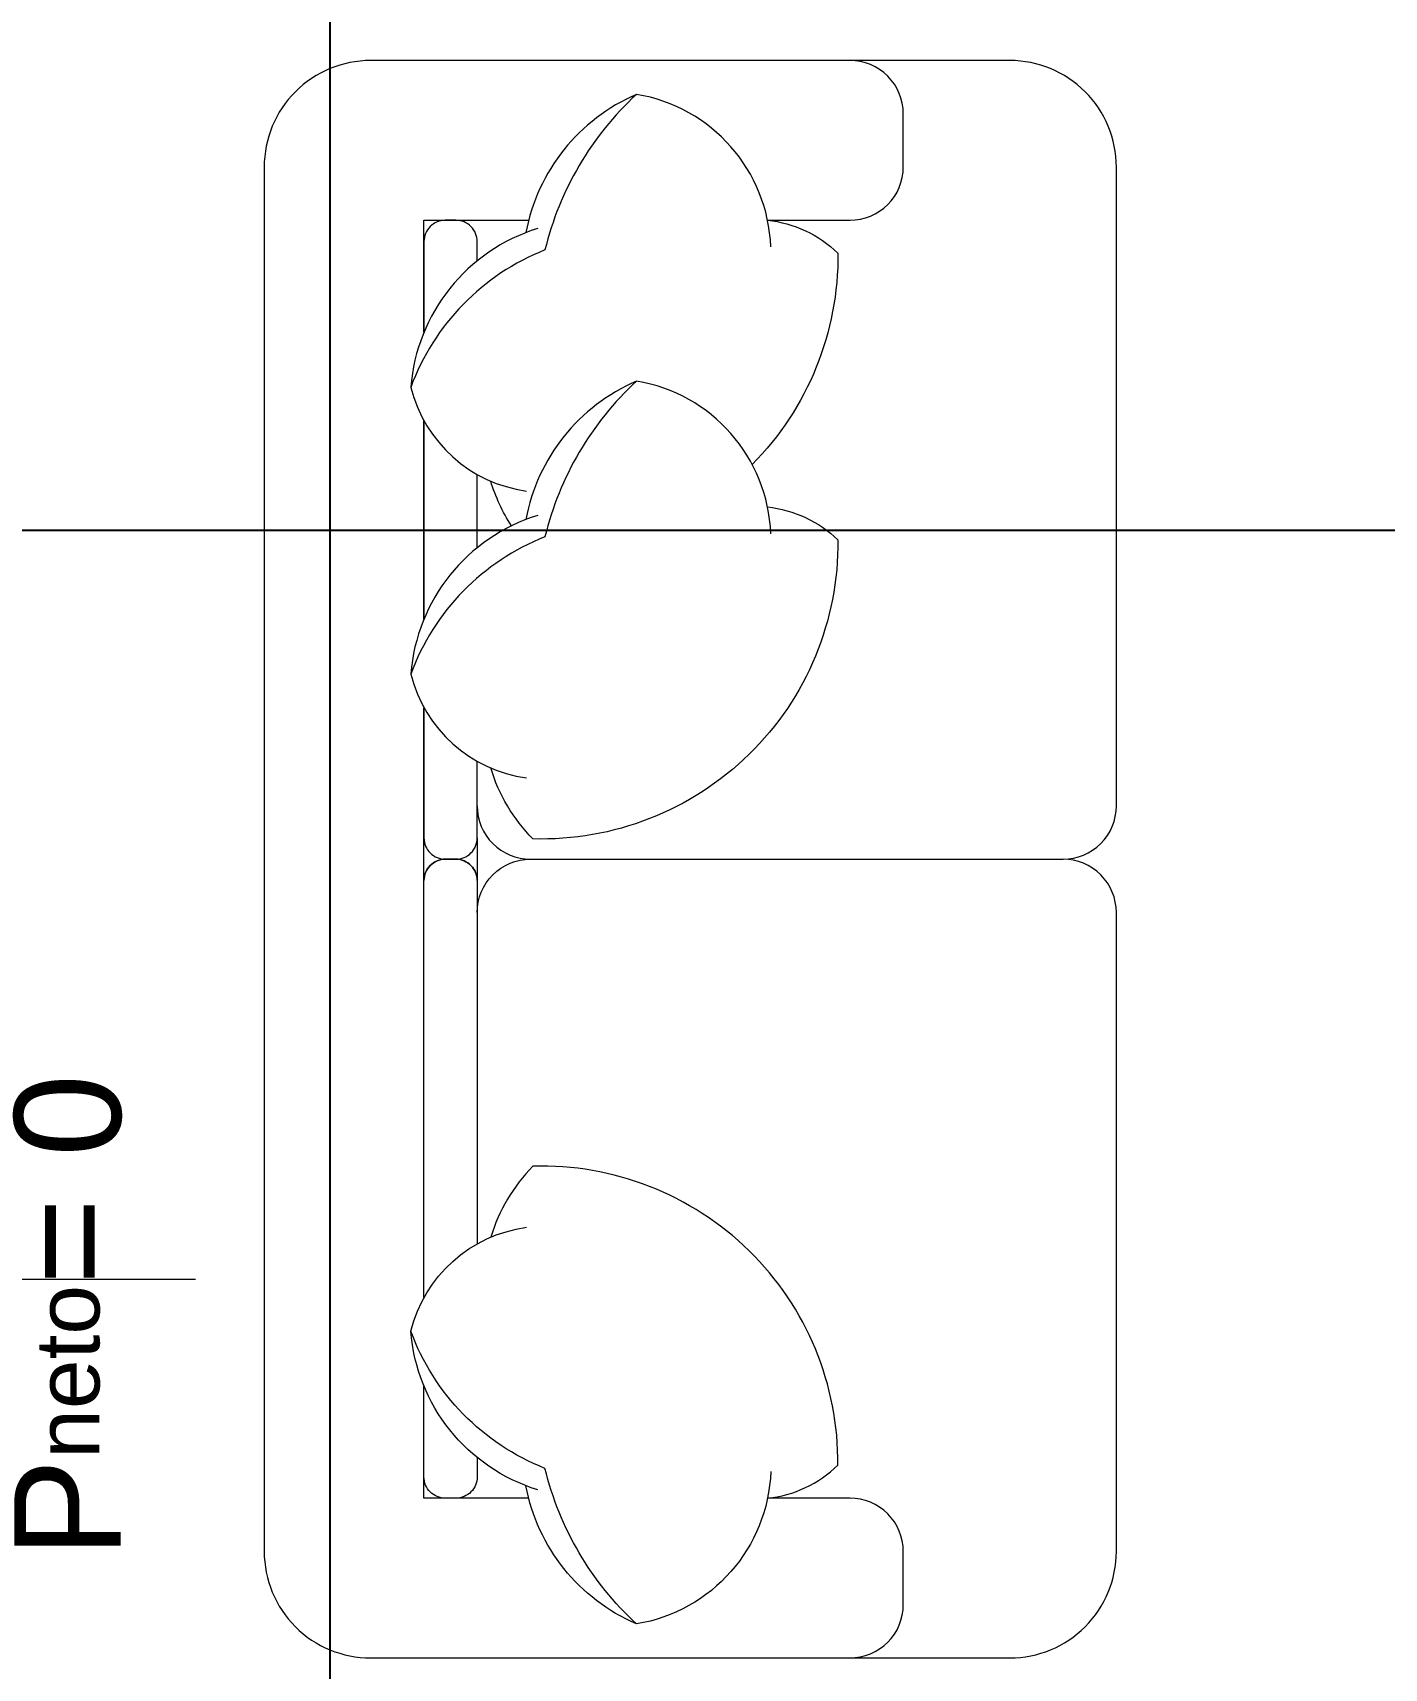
# Model space of a CAD drawing. Header units: centimetres. Extents: x 99002 to 104403, y -55119 to -48358.
# Drawn here: x 99940.3 to 100067.2, y -50868.9 to -50715.3 of the extents above; entities that cross this region are included whole.
import ezdxf

# ---------------------------------------------------------------- set-up
doc = ezdxf.new("R2010")
doc.units = ezdxf.units.CM
doc.header["$LTSCALE"] = 50
doc.header["$MEASUREMENT"] = 0
doc.layers.get('0').update_dxf_attribs({"color": 8})
doc.layers.add('COTE 50ème', color=1, linetype='Continuous')
doc.layers.add('mobilimi', color=8, linetype='Continuous', lineweight=9)
doc.layers.add('WINDOWS', color=21, linetype='Continuous', lineweight=5)
doc.styles.add('GENERATED_STYLE_1', font='arial.ttf')
doc.styles.add('RS_TXT_50', font='arial.ttf', dxfattribs={"height": 12.5})
doc.dimstyles.new('RS_50CM_LINEAIRE', dxfattribs={"dimscale": 5, "dimtxt": 12.5, "dimasz": 1.5, "dimexe": 1, "dimexo": 2.5, "dimgap": 1, "dimtad": 1, "dimdec": 1, "dimrnd": 0.5, "dimdsep": 46, "dimtxsty": 'RS_TXT_50', "dimblk1": 'ARCHTICK', "dimblk2": 'ARCHTICK', "dimsah": 1, "dimcen": 2.5, "dimdle": 1, "dimclrt": 4, "dimadec": 0, "dimazin": 2, "dimtfac": 1, "dimtdec": 1, "dimtix": 1, "dimtmove": 2, "dimatfit": 3, "dimfxl": 1, "dimtolj": 1, "dimtzin": 0, "dimarcsym": 0})

# ---------------------------------------------------------------- blocks, each defined once
blk = doc.blocks.new('DRITARE POS 3')
at = {"layer": 'WINDOWS', "color": 165}
blk.add_line((-61.99, -80.11), (34.01, -80.11), dxfattribs=at)
at = {"layer": 'WINDOWS', "color": 165, "insert": (27.15, -106.27), "char_height": 10, "attachment_point": 7, "rotation": 90, "style": 'GENERATED_STYLE_1'}
blk.add_mtext('\\A1;\\pt0;P{\\H0.6x;neto}= 0', dxfattribs=at)
blk = doc.blocks.new('_ArchTick')
at = {"color": 0, "linetype": 'ByBlock', "const_width": 0.15}
blk.add_lwpolyline([(-0.5, -0.5), (0.5, 0.5)], dxfattribs=at)
blk = doc.blocks.new('*D956')
at = {"layer": 'COTE 50ème', "color": 0, "lineweight": -2, "ltscale": 0.5, "transparency": 16777216}
for p, q in [((99929.34, -50751.98), (99929.34, -50767.01)), ((100629.34, -50757.35), (100629.34, -50767.01)), ((99924.34, -50762.01), (100634.34, -50762.01))]:
    blk.add_line(p, q, dxfattribs=at)
at = {"layer": 'Defpoints', "color": 0, "ltscale": 0.5, "transparency": 16777216}
for p in [(99929.34, -50739.48), (100629.34, -50744.85), (100629.34, -50762.01)]:
    blk.add_point(p, dxfattribs=at)
at = {"layer": 'COTE 50ème', "color": 0, "lineweight": -2, "ltscale": 0.5, "transparency": 16777216, "xscale": 7.5, "yscale": 7.5, "zscale": 7.5, "rotation": 180}
blk.add_blockref('_ArchTick', (99929.34, -50762.01), dxfattribs=at)
at = {"layer": 'COTE 50ème', "color": 0, "lineweight": -2, "ltscale": 0.5, "transparency": 16777216, "xscale": 7.5, "yscale": 7.5, "zscale": 7.5}
blk.add_blockref('_ArchTick', (100629.34, -50762.01), dxfattribs=at)
at = {"layer": 'COTE 50ème', "color": 4, "ltscale": 0.5, "transparency": 16777216, "insert": (100279.34, -50750.63), "char_height": 12.5, "attachment_point": 5, "style": 'RS_TXT_50'}
blk.add_mtext('\\A1;700', dxfattribs=at)
blk = doc.blocks.new('*D1038')
at = {"layer": 'COTE 50ème', "color": 0, "lineweight": -2, "ltscale": 0.5, "transparency": 16777216}
for p, q in [((99968.19, -50962.36), (99968.19, -50352.36)), ((99925.68, -50357.36), (99973.19, -50357.36)), ((99966.84, -50957.36), (99973.19, -50957.36))]:
    blk.add_line(p, q, dxfattribs=at)
at = {"layer": 'Defpoints', "color": 0, "ltscale": 0.5, "transparency": 16777216}
for p in [(99913.18, -50357.36), (99968.19, -50357.36), (99954.34, -50957.36)]:
    blk.add_point(p, dxfattribs=at)
at = {"layer": 'COTE 50ème', "color": 0, "lineweight": -2, "ltscale": 0.5, "transparency": 16777216, "xscale": 7.5, "yscale": 7.5, "zscale": 7.5}
for p, rotation in [((99968.19, -50357.36), 90), ((99968.19, -50957.36), 270)]:
    blk.add_blockref('_ArchTick', p, dxfattribs=dict(at, rotation=rotation))
at = {"layer": 'COTE 50ème', "color": 4, "ltscale": 0.5, "transparency": 16777216, "insert": (99956.81, -50657.36), "char_height": 12.5, "attachment_point": 5, "rotation": 90, "style": 'RS_TXT_50'}
blk.add_mtext('\\A1;600', dxfattribs=at)

msp = doc.modelspace()

# ---------------------------------------------------------------- linework, layer by layer
at = {"layer": 'mobilimi'}
for points in [[(100042, -50797.91, 0.414214), (100037, -50792.91, 0.414214), (100042, -50787.91), (100042, -50727.91, 0.414214), (100032, -50717.91), (99972, -50717.91, 0.414214), (99962, -50727.91), (99962, -50857.91, 0.414214), (99972, -50867.91), (100032, -50867.91, 0.414214), (100042, -50857.91), (100042, -50797.91, 0.414214), (100037, -50792.91, 0.414214), (100042, -50787.91)], [(100009.26, -50732.91), (100017, -50732.91, 0.414214), (100022, -50727.91), (100022, -50722.91, 0.414214), (100017, -50717.91)], [(99996.95, -50721.09, 0.14773), (99988.36, -50735.7, 0.213343), (99975.76, -50748.6, 0.178662)], [(100009.56, -50735.42, 0.356772), (99996.95, -50721.09, 0.249542), (99986.57, -50734.07, -9.61688)], [(99987.68, -50733.68, 0.306663), (99975.76, -50748.6, 0.30633), (99986.64, -50758.34, -0.872847)], [(99977, -50743.42), (99977, -50732.91), (99986.83, -50732.91, 0.414214)], [(99982, -50736.72), (99982, -50734.91, 0.414214), (99980, -50732.91), (99979, -50732.91, 0.414214), (99977, -50734.91)], [(100009.25, -50732.9, -0.165541), (100015.86, -50735.99, -0.200231), (100007.81, -50755.84, -0.121523)], [(99977, -50734.91), (99977, -50743.42, 0.414214)], [(99996.95, -50748.02, 0.14773), (99988.36, -50762.64, 0.213343), (99975.76, -50775.53, 0.178662)], [(100009.56, -50762.35, 0.356772), (99996.95, -50748.02, 0.249542), (99986.57, -50761, -9.61688)], [(99977, -50751.74), (99977, -50770.36, 0.414214)], [(99982, -50763.66), (99982, -50756.78, 0.414214)], [(99985.22, -50761.6, -0.071865), (99983.27, -50757.4, 7.115464)], [(100009.25, -50759.83, -0.165541), (100015.86, -50762.92, -0.425989), (99987.22, -50791, -0.121523), (99983.27, -50784.34, 7.115464)], [(99987.68, -50760.62, 0.306663), (99975.76, -50775.53, 0.30633), (99986.64, -50785.27, -0.872847)], [(99977, -50778.68), (99977, -50790.91, 0.414214), (99979, -50792.91), (99980, -50792.91, 0.414214), (99982, -50790.91), (99982, -50783.71, 0.414214)], [(99982, -50787.91, 0.414214), (99987, -50792.91)], [(99982, -50787.91, 0.414214), (99987, -50792.91), (100037, -50792.91, 0.414214)], [(99977, -50834.07), (99977, -50794.91, -0.414214), (99979, -50792.91), (99980, -50792.91, -0.414214), (99982, -50794.91), (99982, -50829.03, -0.414214)], [(99982, -50797.91, -0.414214), (99987, -50792.91)], [(99982, -50797.91, -0.414214), (99987, -50792.91), (100037, -50792.91, -0.414214)], [(100009.25, -50852.92, 0.165541), (100015.86, -50849.82, 0.425989), (99987.22, -50821.74, 0.121523), (99983.27, -50828.41, -7.115464)], [(99987.68, -50852.13, -0.306663), (99975.76, -50837.22, -0.30633), (99986.64, -50827.47, 0.872847)], [(99996.95, -50864.72, -0.14773), (99988.36, -50850.11, -0.213343), (99975.76, -50837.22, -0.178662)], [(99977, -50850.91), (99977, -50842.39, -0.414214)], [(99982, -50849.09), (99982, -50850.91, -0.414214), (99980, -50852.91), (99979, -50852.91, -0.414214), (99977, -50850.91)], [(100009.56, -50850.4, -0.356772), (99996.95, -50864.72, -0.249542), (99986.57, -50851.74, 9.61688)], [(100017, -50867.91, 0.414214), (100022, -50862.91), (100022, -50857.91, 0.414214), (100017, -50852.91), (100009.26, -50852.91)]]:
    msp.add_lwpolyline(points, format="xyb", dxfattribs=at)
for points in [[(99977, -50770.36), (99977, -50751.74)], [(99977, -50834.07), (99977, -50778.68)], [(99986.83, -50852.91), (99977, -50852.91), (99977, -50842.39)]]:
    msp.add_lwpolyline(points, dxfattribs=at)
msp.add_lwpolyline([(99977, -50794.91), (99977, -50790.91, 0.414214), (99979, -50792.91), (99980, -50792.91, 0.414214), (99982, -50790.91), (99982, -50794.91, 0.414214), (99980, -50792.91), (99979, -50792.91, 0.414214)], format="xyb", close=True, dxfattribs=at)

# ---------------------------------------------------------------- block references
at = {"lineweight": 5}
msp.add_blockref('DRITARE POS 3', (99921.53, -50752.25), dxfattribs=at)

# ---------------------------------------------------------------- dimensions: what is measured, and where the dimension line sits
at = {"layer": 'COTE 50ème', "ltscale": 0.5}
dim = msp.add_linear_dim(base=(99968.19, -50357.36), p1=(99954.34, -50957.36), p2=(99913.18, -50357.36), angle=90, dimstyle='RS_50CM_LINEAIRE', dxfattribs=at)
dim.commit()
dim.dimension.update_dxf_attribs({"geometry": '*D1038', "text_midpoint": (99956.81, -50657.36)})
dim = msp.add_linear_dim(base=(100629.34, -50762.01), p1=(99929.34, -50739.48), p2=(100629.34, -50744.85), dimstyle='RS_50CM_LINEAIRE', dxfattribs=at)
dim.commit()
dim.dimension.update_dxf_attribs({"geometry": '*D956', "text_midpoint": (100279.34, -50750.63)})

doc.saveas('drawing.dxf')
